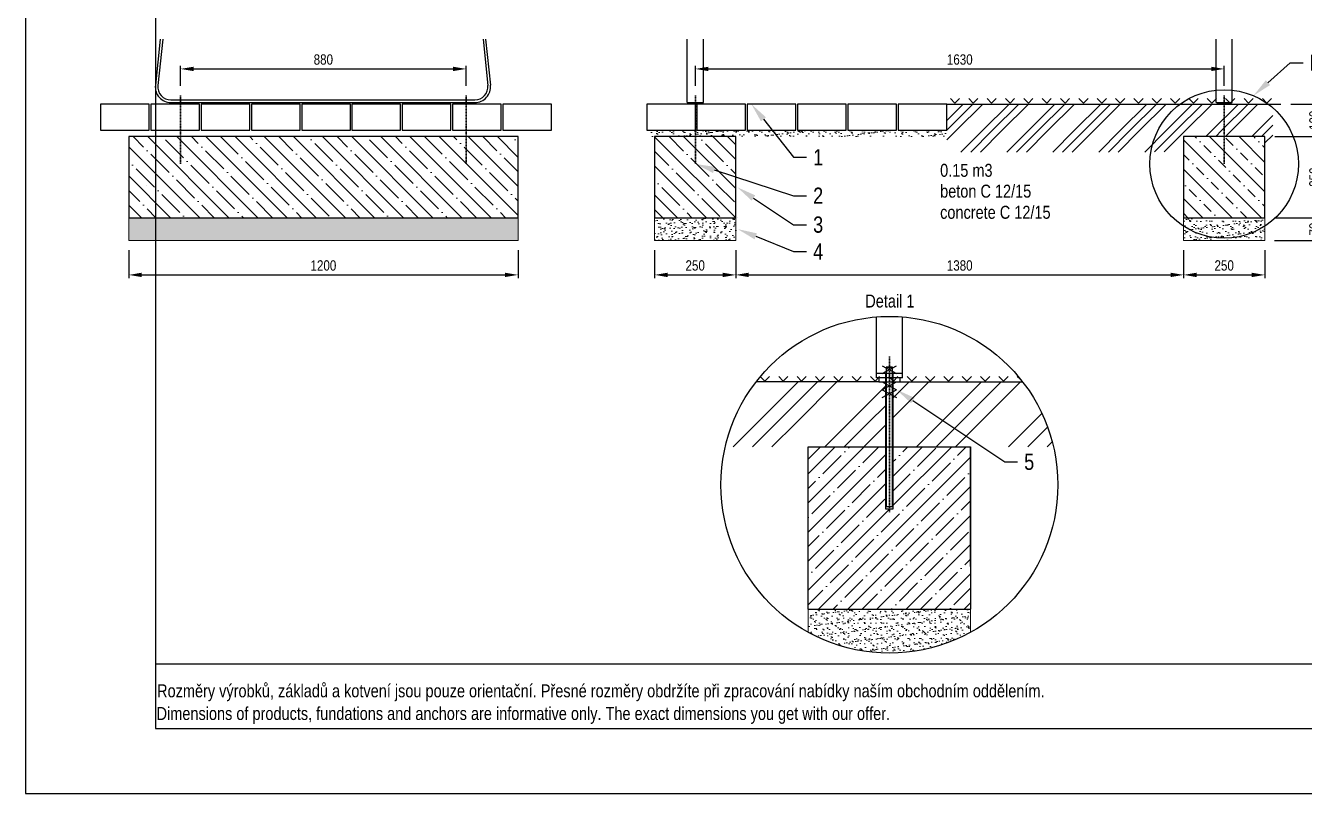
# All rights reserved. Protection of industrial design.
# Model space of a CAD drawing. Header units: millimetres. Extents: x 5064 to 11004, y 3085 to 7285.
# Drawn here: x 5064 to 9006, y 3085 to 5452 of the extents above; entities that cross this region are included whole.
import ezdxf
from ezdxf import colors
from ezdxf.entities.mleader import LeaderData, LeaderLine
from ezdxf.lldxf.tags import DXFTag
from ezdxf.math import Vec2, Vec3

# ---------------------------------------------------------------- set-up
doc = ezdxf.new("R2010")
doc.units = ezdxf.units.MM
doc.header["$LTSCALE"] = 0.3
doc.linetypes.add('DashDot', pattern=[15, 9, -3, 0, -3])
doc.layers.add('Nekreslit', color=6, linetype='Continuous', plot=False)
doc.layers.add('SRAFY', color=251, linetype='Continuous', lineweight=13)
doc.styles.add('SEACAD_Arial', font='arial.ttf', dxfattribs={"width": 0.8})
tags = doc.linetypes.add('HIDDEN2', pattern=[4.7625, 3.175, -1.5875]).pattern_tags.tags
tags[6:7] = [DXFTag(74, 4), DXFTag(75, 0), DXFTag(340, '0'), DXFTag(46, 0.0), DXFTag(50, 0.0), DXFTag(44, 0.0), DXFTag(45, 0.0)]
tags[4:5] = [DXFTag(74, 4), DXFTag(75, 0), DXFTag(340, '0'), DXFTag(46, 0.0), DXFTag(50, 0.0), DXFTag(44, 0.0), DXFTag(45, 0.0)]
doc.dimstyles.new('ISO-25', dxfattribs={"dimtxt": 1.6, "dimasz": 2, "dimexe": 0.5, "dimexo": 1.5, "dimtad": 1, "dimdec": 0, "dimtxsty": 'SEACAD_Arial', "dimcen": 2, "dimadec": 0, "dimazin": 0, "dimtfac": 1, "dimtdec": 0, "dimtmove": 0, "dimatfit": 3, "dimfxl": 1, "dimarcsym": 0})

# ---------------------------------------------------------------- blocks, each defined once
blk = doc.blocks.new('*D137')
at = {"color": 0, "lineweight": -2, "transparency": 16777216}
for p, q in [((5542.2, 5266.4), (5542.2, 5328.8)), ((6422.2, 5266.4), (6422.2, 5328.8)), ((5582.2, 5318.8), (6382.2, 5318.8))]:
    blk.add_line(p, q, dxfattribs=at)
at = {"color": 0, "transparency": 16777216}
for points in [[(5582.2, 5325.5), (5582.2, 5312.1), (5542.2, 5318.8)], [(6382.2, 5325.5), (6382.2, 5312.1), (6422.2, 5318.8)]]:
    blk.add_solid(points, dxfattribs=at)
at = {"layer": 'Defpoints', "color": 0, "transparency": 16777216}
for p in [(6422.2, 5318.8), (5542.2, 5236.4), (6422.2, 5236.4)]:
    blk.add_point(p, dxfattribs=at)
at = {"color": 0, "transparency": 16777216, "insert": (5982.2, 5347.6), "char_height": 32, "attachment_point": 5, "style": 'SEACAD_Arial'}
blk.add_mtext('880', dxfattribs=at)
blk = doc.blocks.new('*D138')
at = {"color": 0, "lineweight": -2, "transparency": 16777216}
for p, q in [((7128.8, 5266.5), (7128.8, 5328.8)), ((8758.8, 5266.4), (8758.8, 5328.8)), ((7168.8, 5318.8), (8718.8, 5318.8))]:
    blk.add_line(p, q, dxfattribs=at)
at = {"color": 0, "transparency": 16777216}
for points in [[(7168.8, 5325.5), (7168.8, 5312.1), (7128.8, 5318.8)], [(8718.8, 5325.5), (8718.8, 5312.1), (8758.8, 5318.8)]]:
    blk.add_solid(points, dxfattribs=at)
at = {"layer": 'Defpoints', "color": 0, "transparency": 16777216}
for p in [(8758.8, 5318.8), (7128.8, 5236.5), (8758.8, 5236.4)]:
    blk.add_point(p, dxfattribs=at)
at = {"color": 0, "transparency": 16777216, "insert": (7943.8, 5347.6), "char_height": 32, "attachment_point": 5, "style": 'SEACAD_Arial'}
blk.add_mtext('1630', dxfattribs=at)
blk = doc.blocks.new('*D135')
at = {"color": 0, "lineweight": -2, "transparency": 16777216}
for p, q in [((8914.5, 5110.1), (9076, 5110.1)), ((9066, 5070.1), (9066, 4900.1)), ((8913.8, 4860.1), (9076, 4860.1))]:
    blk.add_line(p, q, dxfattribs=at)
at = {"color": 0, "transparency": 16777216}
for points in [[(9059.3, 5070.1), (9072.6, 5070.1), (9066, 5110.1)], [(9059.3, 4900.1), (9072.6, 4900.1), (9066, 4860.1)]]:
    blk.add_solid(points, dxfattribs=at)
at = {"layer": 'Defpoints', "color": 0, "transparency": 16777216}
for p in [(8884.5, 5110.1), (8883.8, 4860.1), (9066, 4860.1)]:
    blk.add_point(p, dxfattribs=at)
at = {"color": 0, "transparency": 16777216, "insert": (9037.1, 4985.1), "char_height": 32, "attachment_point": 5, "rotation": 90, "style": 'SEACAD_Arial'}
blk.add_mtext('250', dxfattribs=at)
blk = doc.blocks.new('*D136')
at = {"color": 0, "lineweight": -2, "transparency": 16777216}
for p, q in [((9066, 4900.1), (9066, 4940.1)), ((8914.4, 4860.1), (9076, 4860.1)), ((9066, 4860.1), (9066, 4790.1)), ((8913.8, 4790.1), (9076, 4790.1)), ((9066, 4750.1), (9066, 4710.1))]:
    blk.add_line(p, q, dxfattribs=at)
at = {"color": 0, "transparency": 16777216}
for points in [[(9059.3, 4900.1), (9072.6, 4900.1), (9066, 4860.1)], [(9059.3, 4750.1), (9072.6, 4750.1), (9066, 4790.1)]]:
    blk.add_solid(points, dxfattribs=at)
at = {"layer": 'Defpoints', "color": 0, "transparency": 16777216}
for p in [(8884.4, 4860.1), (8883.8, 4790.1), (9066, 4790.1)]:
    blk.add_point(p, dxfattribs=at)
at = {"color": 0, "transparency": 16777216, "insert": (9037.1, 4825.1), "char_height": 32, "attachment_point": 5, "rotation": 90, "style": 'SEACAD_Arial'}
blk.add_mtext('70', dxfattribs=at)
blk = doc.blocks.new('*D139')
at = {"color": 0, "lineweight": -2, "transparency": 16777216}
for p, q in [((7003.3, 4760.1), (7003.3, 4673.8)), ((7253.3, 4760.1), (7253.3, 4673.8)), ((7043.3, 4683.8), (7213.3, 4683.8))]:
    blk.add_line(p, q, dxfattribs=at)
at = {"color": 0, "transparency": 16777216}
for points in [[(7043.3, 4690.5), (7043.3, 4677.1), (7003.3, 4683.8)], [(7213.3, 4690.5), (7213.3, 4677.1), (7253.3, 4683.8)]]:
    blk.add_solid(points, dxfattribs=at)
at = {"layer": 'Defpoints', "color": 0, "transparency": 16777216}
for p in [(7003.3, 4790.1), (7253.3, 4790.1), (7253.3, 4683.8)]:
    blk.add_point(p, dxfattribs=at)
at = {"color": 0, "transparency": 16777216, "insert": (7128.3, 4712.7), "char_height": 32, "attachment_point": 5, "style": 'SEACAD_Arial'}
blk.add_mtext('250', dxfattribs=at)
blk = doc.blocks.new('*D140')
at = {"color": 0, "lineweight": -2, "transparency": 16777216}
for p, q in [((8633.8, 4760.1), (8633.8, 4673.8)), ((8883.8, 4760.1), (8883.8, 4673.8)), ((8673.8, 4683.8), (8843.8, 4683.8))]:
    blk.add_line(p, q, dxfattribs=at)
at = {"color": 0, "transparency": 16777216}
for points in [[(8673.8, 4690.5), (8673.8, 4677.1), (8633.8, 4683.8)], [(8843.8, 4690.5), (8843.8, 4677.1), (8883.8, 4683.8)]]:
    blk.add_solid(points, dxfattribs=at)
at = {"layer": 'Defpoints', "color": 0, "transparency": 16777216}
for p in [(8633.8, 4790.1), (8883.8, 4790.1), (8883.8, 4683.8)]:
    blk.add_point(p, dxfattribs=at)
at = {"color": 0, "transparency": 16777216, "insert": (8758.8, 4712.7), "char_height": 32, "attachment_point": 5, "style": 'SEACAD_Arial'}
blk.add_mtext('250', dxfattribs=at)
blk = doc.blocks.new('*D141')
at = {"color": 0, "lineweight": -2, "transparency": 16777216}
for p, q in [((7253.3, 4760.1), (7253.3, 4673.8)), ((8633.8, 4760.1), (8633.8, 4673.8)), ((7293.3, 4683.8), (8593.8, 4683.8))]:
    blk.add_line(p, q, dxfattribs=at)
at = {"color": 0, "transparency": 16777216}
for points in [[(7293.3, 4690.5), (7293.3, 4677.1), (7253.3, 4683.8)], [(8593.8, 4690.5), (8593.8, 4677.1), (8633.8, 4683.8)]]:
    blk.add_solid(points, dxfattribs=at)
at = {"layer": 'Defpoints', "color": 0, "transparency": 16777216}
for p in [(7253.3, 4790.1), (8633.8, 4790.1), (8633.8, 4683.8)]:
    blk.add_point(p, dxfattribs=at)
at = {"color": 0, "transparency": 16777216, "insert": (7943.6, 4712.7), "char_height": 32, "attachment_point": 5, "style": 'SEACAD_Arial'}
blk.add_mtext('1380', dxfattribs=at)
blk = doc.blocks.new('*D133')
at = {"color": 0, "lineweight": -2, "transparency": 16777216}
for p, q in [((9066, 5250.4), (9066, 5290.4)), ((8963.8, 5210.4), (9076, 5210.4)), ((9066, 5110.1), (9066, 5210.4)), ((9004.5, 5110.1), (9076, 5110.1)), ((9066, 5070.1), (9066, 5030.1))]:
    blk.add_line(p, q, dxfattribs=at)
at = {"color": 0, "transparency": 16777216}
for points in [[(9059.3, 5250.4), (9072.6, 5250.4), (9066, 5210.4)], [(9059.3, 5070.1), (9072.6, 5070.1), (9066, 5110.1)]]:
    blk.add_solid(points, dxfattribs=at)
at = {"layer": 'Defpoints', "color": 0, "transparency": 16777216}
for p in [(8933.8, 5210.4), (9066, 5210.4), (8974.5, 5110.1)]:
    blk.add_point(p, dxfattribs=at)
at = {"color": 0, "transparency": 16777216, "insert": (9037.1, 5160.3), "char_height": 32, "attachment_point": 5, "rotation": 90, "style": 'SEACAD_Arial'}
blk.add_mtext('100', dxfattribs=at)
blk = doc.blocks.new('*D144')
at = {"color": 0, "lineweight": -2, "transparency": 16777216}
for p, q in [((5382.5, 4760.1), (5382.5, 4673.8)), ((6582.4, 4760.1), (6582.4, 4673.8)), ((5422.5, 4683.8), (6542.4, 4683.8))]:
    blk.add_line(p, q, dxfattribs=at)
at = {"color": 0, "transparency": 16777216}
for points in [[(5422.5, 4690.5), (5422.5, 4677.2), (5382.5, 4683.8)], [(6542.4, 4690.5), (6542.4, 4677.2), (6582.4, 4683.8)]]:
    blk.add_solid(points, dxfattribs=at)
at = {"layer": 'Defpoints', "color": 0, "transparency": 16777216}
for p in [(5382.5, 4790.1), (6582.4, 4790.1), (6582.4, 4683.8)]:
    blk.add_point(p, dxfattribs=at)
at = {"color": 0, "transparency": 16777216, "insert": (5982.4, 4712.7), "char_height": 32, "attachment_point": 5, "style": 'SEACAD_Arial'}
blk.add_mtext('1200', dxfattribs=at)

msp = doc.modelspace()

# ---------------------------------------------------------------- hatches: boundary and pattern name
at = {"layer": 'SRAFY'}
h = msp.add_hatch(dxfattribs=at)
h.set_pattern_fill('GOST_GROUND', color=256, scale=10)
h.set_pattern_definition([(45, (518.47, -104.21), (141.4214, -9e-15), [200]), (45, (548.47, -104.21), (141.4214, -9e-15), [200]), (45, (578.47, -104.21), (141.4214, -9e-15), [200])])
h.paths.add_polyline_path([(8634.4, 5062.8), (7903.8, 5062.1), (7903.8, 5210.4), (8908.9, 5210.4), (8908.9, 5063), (8884.5, 5063), (8884.5, 5110.1), (8634.4, 5110.1)])
h = msp.add_hatch(dxfattribs=at)
h.set_pattern_fill('TERACO', color=256, scale=20)
h.set_pattern_definition([(45, (518.465, -104.21), (-28.28427, 28.28427), [20, -20]), (135, (575.034, -104.21), (-28.28427, -28.28427), [20, -20])])
h.paths.add_polyline_path([(7904.3, 5210.4), (7904.3, 5233.5), (8908.9, 5233.5), (8908.9, 5210.5)])
h = msp.add_hatch(dxfattribs=at)
h.set_pattern_fill('AR-SAND', color=256, scale=0.5)
h.set_pattern_definition([(37.5, (443.361, -104.21), (-0.800016, 24.47066), [0, -19.304, 0, -21.59, 0, -20.6375]), (7.5, (443.36, -104.21), (22.47616, 35.84126), [0, -10.414, 0, -17.399, 0, -6.6675]), (327.5, (427.74, -104.21), (39.54962, 0.07186), [0, -6.35, 0, -22.86, 0, -29.845]), (317.5, (427.74, -104.21), (38.17782, 11.14647), [0, -3.175, 0, -14.986, 0, -17.145])])
h.paths.add_polyline_path([(6978.8, 5130.4), (6978.8, 5110.5), (7009.3, 5110.4), (7129.3, 5110.3), (7129.3, 5130.4)])
h.paths.add_polyline_path([(7903.8, 5110.1), (7903.8, 5130.4), (7129.3, 5130.4), (7129.3, 5110.3), (7259.3, 5110.1)])
h = msp.add_hatch(dxfattribs=at)
h.set_pattern_fill('ANSI35', color=256, scale=10, angle=90)
h.set_pattern_definition([(135, (-5, -400), (-44.9013, -44.9013), []), (135, (-5, -355.1), (-44.9013, -44.9013), [79.375, -15.875, 0, -15.875])])
h.paths.add_polyline_path([(6582.4, 4985.1), (6582.4, 5110.1), (5382.4, 5110.1), (5382.4, 4860.1), (5432.4, 4860.1), (6582.4, 4860.2)])
h = msp.add_hatch(dxfattribs=at)
h.set_pattern_fill('ANSI35', color=256, scale=10, angle=90)
h.set_pattern_definition([(135, (200, -300), (-44.9013, -44.9013), []), (135, (200, -255.1), (-44.9013, -44.9013), [79.375, -15.875, 0, -15.875])])
h.paths.add_polyline_path([(7003.3, 5110.4), (7003.3, 4860.1), (7253.3, 4860.1), (7253.3, 5110.1)])
h = msp.add_hatch(dxfattribs=at)
h.set_pattern_fill('BETON-PROSTY', color=256, scale=0.8, angle=90)
h.set_pattern_definition([(135, (-83.786, 331.35), (-45.25483, -45.25483), []), (135, (-83.786, 376.607), (-67.88225, -22.6274), [32, -16, 0, -16])])
h.paths.add_polyline_path([(8884.4, 5110.1), (8634.4, 5110.1), (8634.4, 4860.1), (8884.4, 4860.1)])
h = msp.add_hatch(dxfattribs=at)
h.set_pattern_fill('AR-SAND', color=256, scale=0.5)
h.set_pattern_definition([(37.5, (-5, -400), (-0.800016, 24.47066), [0, -19.304, 0, -21.59, 0, -20.6375]), (7.5, (-5, -400), (22.47616, 35.84126), [0, -10.414, 0, -17.399, 0, -6.6675]), (327.5, (-20.62, -400), (39.54962, 0.07186), [0, -6.35, 0, -22.86, 0, -29.845]), (317.5, (-20.62, -400), (38.17782, 11.14647), [0, -3.175, 0, -14.986, 0, -17.145])])
h.paths.add_polyline_path([(6582.4, 4790.1), (6582.4, 4860.1), (5382.5, 4860.1), (5382.4, 4790.1)])
h = msp.add_hatch(dxfattribs=at)
h.set_pattern_fill('AR-SAND', color=256, scale=0.5, angle=90)
h.set_pattern_definition([(127.5, (200, -300), (-24.47066, -0.800016), [0, -19.304, 0, -21.59, 0, -20.6375]), (97.5, (200, -300), (-35.84126, 22.47616), [0, -10.414, 0, -17.399, 0, -6.6675]), (57.5, (200, -315.62), (-0.07186, 39.54962), [0, -6.35, 0, -22.86, 0, -29.845]), (47.5, (200, -315.62), (-11.14647, 38.17782), [0, -3.175, 0, -14.986, 0, -17.145])])
h.paths.add_polyline_path([(7253.3, 4790.1), (7253.3, 4860.1), (7003.3, 4860.1), (7003.3, 4790.1)])
h = msp.add_hatch(dxfattribs=at)
h.set_pattern_fill('AR-SAND', color=256, scale=0.5)
h.set_pattern_definition([(37.5, (511.878, 331.35), (-0.800016, 24.47066), [0, -19.304, 0, -21.59, 0, -20.6375]), (7.5, (511.878, 331.35), (22.47616, 35.84126), [0, -10.414, 0, -17.399, 0, -6.6675]), (327.5, (496.257, 331.35), (39.54962, 0.07186), [0, -6.35, 0, -22.86, 0, -29.845]), (317.5, (496.257, 331.35), (38.17782, 11.14647), [0, -3.175, 0, -14.986, 0, -17.145])])
h.paths.add_polyline_path([(8634.4, 4860.1), (8884.4, 4860.1), (8884.4, 4790.1), (8634.5, 4790.1)])
h = msp.add_hatch(dxfattribs=at)
h.set_pattern_fill('TERACO', color=256, scale=20)
h.set_pattern_definition([(45, (-519.814, -960.753), (-28.28427, 28.28427), [20, -20]), (135, (-463.245, -960.753), (-28.28427, -28.28427), [20, -20])])
h.paths.add_polyline_path([(7325, 4353.9), (7325, 4376.9), (8128.6, 4376.9), (8128.6, 4353.9)])
h = msp.add_hatch(dxfattribs=at)
h.set_pattern_fill('GOST_GROUND', color=256, scale=20)
h.set_pattern_definition([(45, (247.79, -15.24), (282.8427, -2e-14), [400]), (45, (307.79, -15.24), (282.8427, -2e-14), [400]), (45, (367.79, -15.24), (282.8427, -2e-14), [400])])
h.paths.add_polyline_path([(7716.8, 4353.9), (7694.8, 4353.9), (7315.8, 4353.9, 0.107975), (7221, 4153.6), (7476.8, 4153.6), (7716.8, 4153.6)])
h.paths.add_polyline_path([(8137.7, 4353.9), (7758.8, 4353.9), (7736.8, 4353.9), (7736.8, 4153.6), (7976.8, 4153.6), (8232.5, 4153.6, 0.107975)])
h = msp.add_hatch(dxfattribs=at)
h.set_pattern_fill('ANSI35', color=256, scale=10)
h.set_pattern_definition([(45, (247.786, -15.24), (-44.9013, 44.90127), []), (45, (292.69, -15.24), (-44.9013, 44.90127), [79.375, -15.875, 0, -15.875])])
h.paths.add_polyline_path([(7976.8, 4153.6), (7736.8, 4153.6), (7736.8, 3962.6), (7716.8, 3962.6), (7716.8, 4153.6), (7476.8, 4153.6), (7476.8, 3653.6), (7976.8, 3653.6)])
h = msp.add_hatch(dxfattribs=at)
h.set_pattern_fill('AR-SAND', color=256, scale=0.5)
h.set_pattern_definition([(37.5, (247.786, -15.243), (-0.80002, 24.47066), [0, -19.304, 0, -21.59, 0, -20.6375]), (7.5, (247.786, -15.243), (22.47616, 35.84126), [0, -10.414, 0, -17.399, 0, -6.6675]), (327.5, (232.165, -15.243), (39.54962, 0.071866), [0, -6.35, 0, -22.86, 0, -29.845]), (317.5, (232.165, -15.243), (38.17782, 11.14647), [0, -3.175, 0, -14.986, 0, -17.145])])
h.paths.add_polyline_path([(7476.8, 3653.6), (7476.8, 3581.8, 0.256659), (7976.8, 3581.8), (7976.8, 3653.6)])

# ---------------------------------------------------------------- linework, layer by layer
for p, q in [((5479.3, 5410.4), (5464.4, 5268.5)), ((5487.4, 5410.4), (5472.4, 5267.6)), ((6474.3, 5410.4), (6489.4, 5267.6)), ((6482.4, 5410.4), (6497.3, 5268.4)), ((7103.8, 5215.4), (7103.8, 5410.4)), ((7153.8, 5215.4), (7153.8, 5410.4)), ((8733.8, 5215.4), (8733.8, 5410.4)), ((8783.8, 5215.4), (8783.8, 5410.4)), ((5512.1, 5223.4), (6449.6, 5223.4)), ((5512.1, 5215.4), (6449.6, 5215.4)), ((7103.8, 5215.4), (7153.8, 5215.4)), ((7903.8, 5210.4), (8933.8, 5210.4)), ((8733.8, 5215.4), (8783.8, 5215.4)), ((5295.4, 5130.4), (5437.4, 5130.4)), ((7704.3, 4403.5), (7749.3, 4379.5)), ((7704.3, 4379.5), (7749.3, 4403.5)), ((7718.4, 4399.9), (7735.2, 4399.9)), ((7694.8, 4353.9), (7315.8, 4353.9)), ((7694.8, 4353.9), (7758.8, 4353.9)), ((7704.3, 4353.9), (7749.3, 4329.9)), ((7704.3, 4329.9), (7749.3, 4353.9)), ((7758.8, 4353.9), (8137.7, 4353.9)), ((7704.3, 4329.9), (7749.3, 4305.9)), ((7704.3, 4305.9), (7749.3, 4329.9))]:
    msp.add_line(p, q)
at = {"color": 7, "linetype": 'Continuous'}
for p, q in [((5445.4, 5210.4), (5295.4, 5210.4)), ((5295.4, 5210.4), (5295.4, 5130.4)), ((5445.4, 5130.4), (5445.4, 5210.4)), ((5600.4, 5210.4), (5450.4, 5210.4)), ((5450.4, 5210.4), (5450.4, 5130.4)), ((5600.4, 5130.4), (5600.4, 5210.4)), ((5755.4, 5210.4), (5605.4, 5210.4)), ((5605.4, 5210.4), (5605.4, 5130.4)), ((5755.4, 5130.4), (5755.4, 5210.4)), ((5910.4, 5210.4), (5760.4, 5210.4)), ((5760.4, 5210.4), (5760.4, 5130.4)), ((5910.4, 5130.4), (5910.4, 5210.4)), ((6065.4, 5210.4), (5915.4, 5210.4)), ((5915.4, 5210.4), (5915.4, 5130.4)), ((6065.4, 5130.4), (6065.4, 5210.4)), ((6220.4, 5210.4), (6070.4, 5210.4)), ((6070.4, 5210.4), (6070.4, 5130.4)), ((6220.4, 5130.4), (6220.4, 5210.4)), ((6375.4, 5210.4), (6225.4, 5210.4)), ((6225.4, 5210.4), (6225.4, 5130.4)), ((6375.4, 5130.4), (6375.4, 5210.4)), ((6530.4, 5210.4), (6380.4, 5210.4)), ((6380.4, 5210.4), (6380.4, 5130.4)), ((6530.4, 5130.4), (6530.4, 5210.4)), ((6685.4, 5210.4), (6535.4, 5210.4)), ((6535.4, 5210.4), (6535.4, 5130.4)), ((6685.4, 5130.4), (6685.4, 5210.4)), ((7128.8, 5210.4), (6978.8, 5210.4)), ((6978.8, 5210.4), (6978.8, 5130.4)), ((7128.8, 5130.4), (7128.8, 5210.4)), ((7283.8, 5210.4), (7133.8, 5210.4)), ((7133.8, 5210.4), (7133.8, 5130.4)), ((7283.8, 5130.4), (7283.8, 5210.4)), ((7438.8, 5210.4), (7288.8, 5210.4)), ((7288.8, 5210.4), (7288.8, 5130.4)), ((7438.8, 5130.4), (7438.8, 5210.4)), ((7593.8, 5210.4), (7443.8, 5210.4)), ((7443.8, 5210.4), (7443.8, 5130.4)), ((7593.8, 5130.4), (7593.8, 5210.4)), ((7748.8, 5210.4), (7598.8, 5210.4)), ((7598.8, 5210.4), (7598.8, 5130.4)), ((7748.8, 5130.4), (7748.8, 5210.4)), ((7903.8, 5210.4), (7753.8, 5210.4)), ((7753.8, 5210.4), (7753.8, 5130.4)), ((7903.8, 5130.4), (7903.8, 5210.4)), ((8674.3, 5210.5), (8704.3, 5210.5)), ((5295.4, 5130.4), (5445.4, 5130.4)), ((5450.4, 5130.4), (5600.4, 5130.4)), ((5605.4, 5130.4), (5755.4, 5130.4)), ((5760.4, 5130.4), (5910.4, 5130.4)), ((5915.4, 5130.4), (6065.4, 5130.4)), ((6070.4, 5130.4), (6220.4, 5130.4)), ((6225.4, 5130.4), (6375.4, 5130.4)), ((6380.4, 5130.4), (6530.4, 5130.4)), ((6535.4, 5130.4), (6685.4, 5130.4)), ((6978.8, 5130.4), (7128.8, 5130.4)), ((7133.8, 5130.4), (7283.8, 5130.4)), ((7288.8, 5130.4), (7438.8, 5130.4)), ((7443.8, 5130.4), (7593.8, 5130.4)), ((7598.8, 5130.4), (7748.8, 5130.4)), ((7753.8, 5130.4), (7903.8, 5130.4)), ((7686.8, 4366.7), (7686.8, 4554.3)), ((7766.8, 4366.7), (7766.8, 4554.3)), ((7766.8, 4366.7), (7686.8, 4366.7)), ((7694.8, 4366.7), (7694.8, 4353.9)), ((7758.8, 4366.7), (7758.8, 4353.9)), ((7476.8, 3653.6), (7476.8, 4153.6)), ((7476.8, 4153.6), (7976.8, 4153.6)), ((7976.8, 4153.6), (7976.8, 3653.6)), ((7976.8, 4032.6), (7976.8, 4152.6)), ((7976.8, 3784.4), (7976.8, 4152.6)), ((7476.8, 3653.6), (7976.8, 3653.6))]:
    msp.add_line(p, q, dxfattribs=at)
at = {"linetype": 'DashDot', "lineweight": 30}
for p, q in [((5542.2, 5236.4), (5542.2, 5025.8)), ((6422.2, 5236.4), (6422.2, 5025.8)), ((7128.8, 5236.5), (7128.8, 5025.8)), ((8758.8, 5236.4), (8758.8, 5025.8))]:
    msp.add_line(p, q, dxfattribs=at)
at = {"color": 7, "linetype": 'DashDot', "lineweight": 30}
msp.add_line((7726.8, 3951.9), (7726.8, 4431.8), dxfattribs=at)
at = {"color": 7, "linetype": 'HIDDEN2'}
for p, q in [((7766.8, 4379.5), (7686.8, 4379.5)), ((7714.8, 4379.5), (7714.8, 4153.6)), ((7718.4, 4399.9), (7716.8, 4398.3)), ((7736.8, 4398.3), (7716.8, 4398.3)), ((7716.8, 4398.3), (7716.8, 3970.2)), ((7736.8, 4398.3), (7735.2, 4399.9)), ((7736.8, 3970.2), (7736.8, 4398.3)), ((7738.8, 4153.6), (7738.8, 4379.5)), ((7716.8, 4353.9), (7716.8, 4353.9)), ((7736.8, 4353.9), (7736.8, 4353.9)), ((7714.8, 4153.6), (7714.8, 3962.6)), ((7738.8, 3962.6), (7738.8, 4153.6)), ((7714.8, 3962.6), (7738.8, 3962.6)), ((7716.8, 3970.2), (7736.8, 3970.2)), ((7716.8, 3970.2), (7718.4, 3968.6)), ((7726.8, 3968.6), (7718.4, 3968.6)), ((7735.2, 3968.6), (7726.8, 3968.6)), ((7735.2, 3968.6), (7736.8, 3970.2))]:
    msp.add_line(p, q, dxfattribs=at)
for points in [[(5522.2, 5215.4), (5562.2, 5215.4), (5562.2, 5210.4), (5522.2, 5210.4)], [(6402.2, 5215.4), (6442.2, 5215.4), (6442.2, 5210.4), (6402.2, 5210.4)], [(7108.8, 5215.4), (7148.8, 5215.4), (7148.8, 5210.4), (7108.8, 5210.4)], [(8738.8, 5215.4), (8778.8, 5215.4), (8778.8, 5210.4), (8738.8, 5210.4)], [(5382.4, 4860.1), (6582.4, 4860.1), (6582.4, 5110.1), (5382.4, 5110.4)], [(7003.3, 4860.1), (7253.3, 4860.1), (7253.3, 5110.1), (7003.3, 5110.4)], [(8633.8, 4860.1), (8883.8, 4860.1), (8883.8, 5110.1), (8633.8, 5110.1)]]:
    msp.add_lwpolyline(points, close=True)
for centre, radius in [((8758.8, 5025.8), 229), ((6136.6, 5210.4), 0.01)]:
    msp.add_circle(centre, radius)
at = {"color": 7, "linetype": 'Continuous'}
for centre, radius in [((5529.4, 5210.4), 0.01), ((6045.5, 5210.4), 0.01), ((6136.6, 5210.4), 0.01), ((7129.3, 5210.5), 0.01), ((8689.3, 5210.5), 0.01), ((8833.8, 5210.4), 0.01), ((8833.8, 5210.4), 0.01), ((5437.4, 4960.1), 0.01), ((6137.4, 4860.1), 0.01), ((7259.3, 4860.1), 0.01), ((8809.3, 4860.1), 0.01), ((8809.3, 4860.1), 0.01), ((7726.8, 4036.7), 519.1)]:
    msp.add_circle(centre, radius, dxfattribs=at)
for centre, radius, start, end in [((5512.1, 5263.4), 48, 174, 269.9986), ((5512.1, 5263.4), 40, 174, 269.9986), ((6449.6, 5263.4), 48, 269.9986, 6), ((6449.6, 5263.4), 40, 269.9986, 6)]:
    msp.add_arc(centre, radius, start, end)
at = {"layer": 'Nekreslit'}
msp.add_line((5464.4, 3485.3), (9504.4, 3485.3), dxfattribs=at)
for points in [[(5064.4, 3085.3), (11004.4, 3085.3), (11004.4, 7285.3), (5064.4, 7285.3)], [(5464.4, 3285.3), (9504.4, 3285.3), (9504.4, 6885.3), (5464.4, 6885.3)]]:
    msp.add_lwpolyline(points, close=True, dxfattribs=at)
at = {"layer": 'SRAFY'}
for p, q in [((5382.5, 4860.1), (5382.5, 4790.1)), ((6582.4, 4860.1), (6582.4, 4790.1)), ((7003.3, 4860.1), (7003.3, 4790.1)), ((7253.3, 4860.1), (7253.3, 4790.1)), ((8633.8, 4860.1), (8633.8, 4790.1)), ((8883.8, 4860.1), (8883.8, 4790.1)), ((5382.5, 4790.1), (6582.4, 4790.1)), ((7003.3, 4790.1), (7253.3, 4790.1)), ((8633.8, 4790.1), (8883.8, 4790.1)), ((7476.8, 3653.6), (7476.8, 3581.8)), ((7476.8, 3653.6), (7976.8, 3653.6)), ((7976.8, 3653.6), (7976.8, 3581.8))]:
    msp.add_line(p, q, dxfattribs=at)

# ---------------------------------------------------------------- texts
at = {"style": 'SEACAD_Arial', "width": 0.8}
for s, height, p in [('0.15 m3', 40, (7883.3, 4986.2)), ('beton C 12/15', 40, (7883.3, 4922)), ('concrete C 12/15', 40, (7883.3, 4856.8)), ('Rozměry výrobků, základů a kotvení jsou pouze orientační. Přesné rozměry obdržíte při zpracování nabídky naším obchodním oddělením.', 39.9982, (5469.8, 3381.6)), ('Dimensions of products, fundations and anchors are informative only. The exact dimensions you get with our offer.', 39.9982, (5468.2, 3311.7))]:
    msp.add_text(s, height=height, dxfattribs=at).set_placement(p)
at = {"insert": (7652.6, 4623.3), "char_height": 40, "attachment_point": 1, "style": 'SEACAD_Arial'}
msp.add_mtext_dynamic_manual_height_columns('Detail 1', width=226.121, gutter_width=200, heights=[0], dxfattribs=at)

# ---------------------------------------------------------------- dimensions: what is measured, and where the dimension line sits
for base, p1, p2, override, picture, middle in [((6422.2, 5318.8), (5542.2, 5236.4), (6422.2, 5236.4), {"dimscale": 0}, '*D137', (5982.2, 5347.6)), ((8758.8, 5318.8), (7128.8, 5236.5), (8758.8, 5236.4), {"dimscale": 0}, '*D138', (7943.8, 5347.6)), ((7253.3, 4683.8), (7003.3, 4790.1), (7253.3, 4790.1), {"dimscale": 0, "dimtix": 0, "dimtofl": 1, "dimtmove": 0, "dimatfit": 3}, '*D139', (7128.3, 4712.7)), ((8633.8053, 4683.8161), (7253.3287, 4790.116), (8633.8053, 4790.1011), {"dimscale": 0, "dimtix": 0, "dimtofl": 1, "dimtmove": 0, "dimatfit": 3}, '*D141', (7943.567, 4712.6653)), ((8883.8, 4683.8), (8633.8, 4790.1), (8883.8, 4790.1), {"dimscale": 0, "dimtix": 0, "dimtofl": 1, "dimtmove": 0, "dimatfit": 3}, '*D140', (8758.8, 4712.7))]:
    dim = msp.add_linear_dim(base=base, p1=p1, p2=p2, dimstyle='ISO-25', override=override)
    dim.commit()
    dim.dimension.update_dxf_attribs({"geometry": picture, "text_midpoint": middle})
dim = msp.add_linear_dim(base=(9066, 5210.4), p1=(8974.5, 5110.1), p2=(8933.8, 5210.4), angle=90, dimstyle='ISO-25')
dim.commit()
dim.dimension.update_dxf_attribs({"geometry": '*D133', "text_midpoint": (9037.1, 5160.3)})
for base, p1, p2, override, picture, middle in [((9066, 4860.1), (8884.5, 5110.1), (8883.8, 4860.1), {"dimscale": 0}, '*D135', (9037.1, 4985.1)), ((9066, 4790.1), (8884.4, 4860.1), (8883.8, 4790.1), {"dimscale": 0, "dimtmove": 1}, '*D136', (9037.1, 4825.1))]:
    dim = msp.add_linear_dim(base=base, p1=p1, p2=p2, angle=90, dimstyle='ISO-25', override=override)
    dim.commit()
    dim.dimension.update_dxf_attribs({"geometry": picture, "text_midpoint": middle})
dim = msp.add_linear_dim(base=(6582.4, 4683.8), p1=(5382.5, 4790.1), p2=(6582.4, 4790.1), dimstyle='ISO-25')
dim.commit()
dim.dimension.update_dxf_attribs({"geometry": '*D144', "text_midpoint": (5982.4, 4712.7)})

# ---------------------------------------------------------------- leaders
ml = msp.add_multileader_mtext('Standard')
ml.set_content('Detail 1', color=256, style='SEACAD_Arial')
ml.set_leader_properties(lineweight=-3)
ml.build(insert=Vec2(0, 0))
ml.multileader.update_dxf_attribs({"text_right_attachment_type": 6, "dogleg_length": 2, "arrow_head_size": 60, "scale": 20})
ctx = ml.context
ctx.base_point, ctx.scale, ctx.char_height, ctx.arrow_head_size, ctx.landing_gap_size, ctx.plane_origin = Vec3(9002, 5337.7), 20, 50, 60, 20, Vec3(10434.9, 5227.5)
ctx.right_attachment = 6
notes = []
notes.append((ctx, [(0, (1, 1, 0), (8962, 5337.7), (1, 0), 40, [(0, [(8848.9, 5236.3)], 0, [])])]))
ctx.mtext.insert, ctx.mtext.flow_direction = Vec3(9022, 5363.1), 5
ml = msp.add_multileader_mtext('Standard')
ml.set_content('1', color=256, style='SEACAD_Arial')
ml.set_leader_properties()
ml.build(insert=Vec2(0, 0))
ml.multileader.update_dxf_attribs({"text_right_attachment_type": 6, "dogleg_length": 2, "arrow_head_size": 60, "scale": 20})
ctx = ml.context
ctx.base_point, ctx.scale, ctx.char_height, ctx.arrow_head_size, ctx.landing_gap_size, ctx.plane_origin = Vec3(7471.8, 5046.3), 20, 50, 60, 20, Vec3(7208.8, 5210.4)
ctx.right_attachment = 6
notes.append((ctx, [(0, (1, 1, 0), (7431.8, 5046.3), (1, 0), 40, [(0, [(7301.4, 5210.4)], 0, [])])]))
ctx.mtext.insert, ctx.mtext.flow_direction = Vec3(7491.8, 5071.3), 5
ml = msp.add_multileader_mtext('Standard')
ml.set_content('2', color=256, style='SEACAD_Arial')
ml.set_leader_properties()
ml.build(insert=Vec2(0, 0))
ml.multileader.update_dxf_attribs({"text_right_attachment_type": 6, "dogleg_length": 2, "arrow_head_size": 60, "scale": 20})
ctx = ml.context
ctx.base_point, ctx.scale, ctx.char_height, ctx.arrow_head_size, ctx.landing_gap_size, ctx.plane_origin = Vec3(7471.8, 4928), 20, 50, 60, 20, Vec3(7129.3, 5025.8)
ctx.right_attachment = 6
notes.append((ctx, [(0, (1, 1, 0), (7431.8, 4928), (1, 0), 40, [(0, [(7129.3, 5025.8)], 0, [])])]))
ctx.mtext.insert, ctx.mtext.flow_direction = Vec3(7491.8, 4953), 5
ml = msp.add_multileader_mtext('Standard')
ml.set_content('3', color=256, style='SEACAD_Arial')
ml.set_leader_properties()
ml.build(insert=Vec2(0, 0))
ml.multileader.update_dxf_attribs({"text_right_attachment_type": 6, "dogleg_length": 2, "arrow_head_size": 60, "scale": 20})
ctx = ml.context
ctx.base_point, ctx.scale, ctx.char_height, ctx.arrow_head_size, ctx.landing_gap_size, ctx.plane_origin = Vec3(7471.8, 4838.4), 20, 50, 60, 20, Vec3(7128.3, 4813)
ctx.right_attachment = 6
notes.append((ctx, [(0, (1, 1, 0), (7431.8, 4838.4), (1, 0), 40, [(0, [(7258, 4954.1)], 0, [])])]))
ctx.mtext.insert, ctx.mtext.flow_direction = Vec3(7491.8, 4863.9), 5
ml = msp.add_multileader_mtext('Standard')
ml.set_content('4', color=256, style='SEACAD_Arial')
ml.set_leader_properties()
ml.build(insert=Vec2(0, 0))
ml.multileader.update_dxf_attribs({"text_right_attachment_type": 6, "dogleg_length": 2, "arrow_head_size": 60, "scale": 20})
ctx = ml.context
ctx.base_point, ctx.scale, ctx.char_height, ctx.arrow_head_size, ctx.landing_gap_size, ctx.plane_origin = Vec3(7471.8, 4755.8), 20, 50, 60, 20, Vec3(7049.2, 4866.2)
ctx.right_attachment = 6
notes.append((ctx, [(0, (1, 1, 0), (7431.8, 4755.8), (1, 0), 40, [(0, [(7259.3, 4825.1)], 0, [])])]))
ctx.mtext.insert, ctx.mtext.flow_direction = Vec3(7491.8, 4780.8), 5
ml = msp.add_multileader_mtext('Standard')
ml.set_content('5', color=256, style='SEACAD_Arial')
ml.set_leader_properties()
ml.build(insert=Vec2(0, 0))
ml.multileader.update_dxf_attribs({"text_right_attachment_type": 6, "dogleg_length": 2, "arrow_head_size": 60, "scale": 20})
ctx = ml.context
ctx.base_point, ctx.scale, ctx.char_height, ctx.arrow_head_size, ctx.landing_gap_size, ctx.plane_origin = Vec3(8122.2, 4107.1), 20, 50, 60, 20, Vec3(7611.5, 4244.9)
ctx.right_attachment = 6
notes.append((ctx, [(0, (1, 1, 0), (8082.2, 4107.1), (1, 0), 40, [(0, [(7749.3, 4329.9)], 0, [])])]))
ctx.mtext.insert, ctx.mtext.flow_direction = Vec3(8142.2, 4132.6), 5
for ctx, leaders in notes:
    for number, flags, end, landing, length, lines in leaders:
        leader = LeaderData()
        leader.index, (leader.has_last_leader_line, leader.has_dogleg_vector, leader.attachment_direction) = number, flags
        leader.last_leader_point, leader.dogleg_vector, leader.dogleg_length = Vec3(end), Vec3(landing), length
        for number, points, colour, breaks in lines:
            line = LeaderLine()
            line.index, line.vertices, line.color, line.breaks = number, Vec3.list(points), colors.encode_raw_color(colour), breaks
            leader.lines.append(line)
        ctx.leaders.append(leader)

doc.saveas('drawing.dxf')
